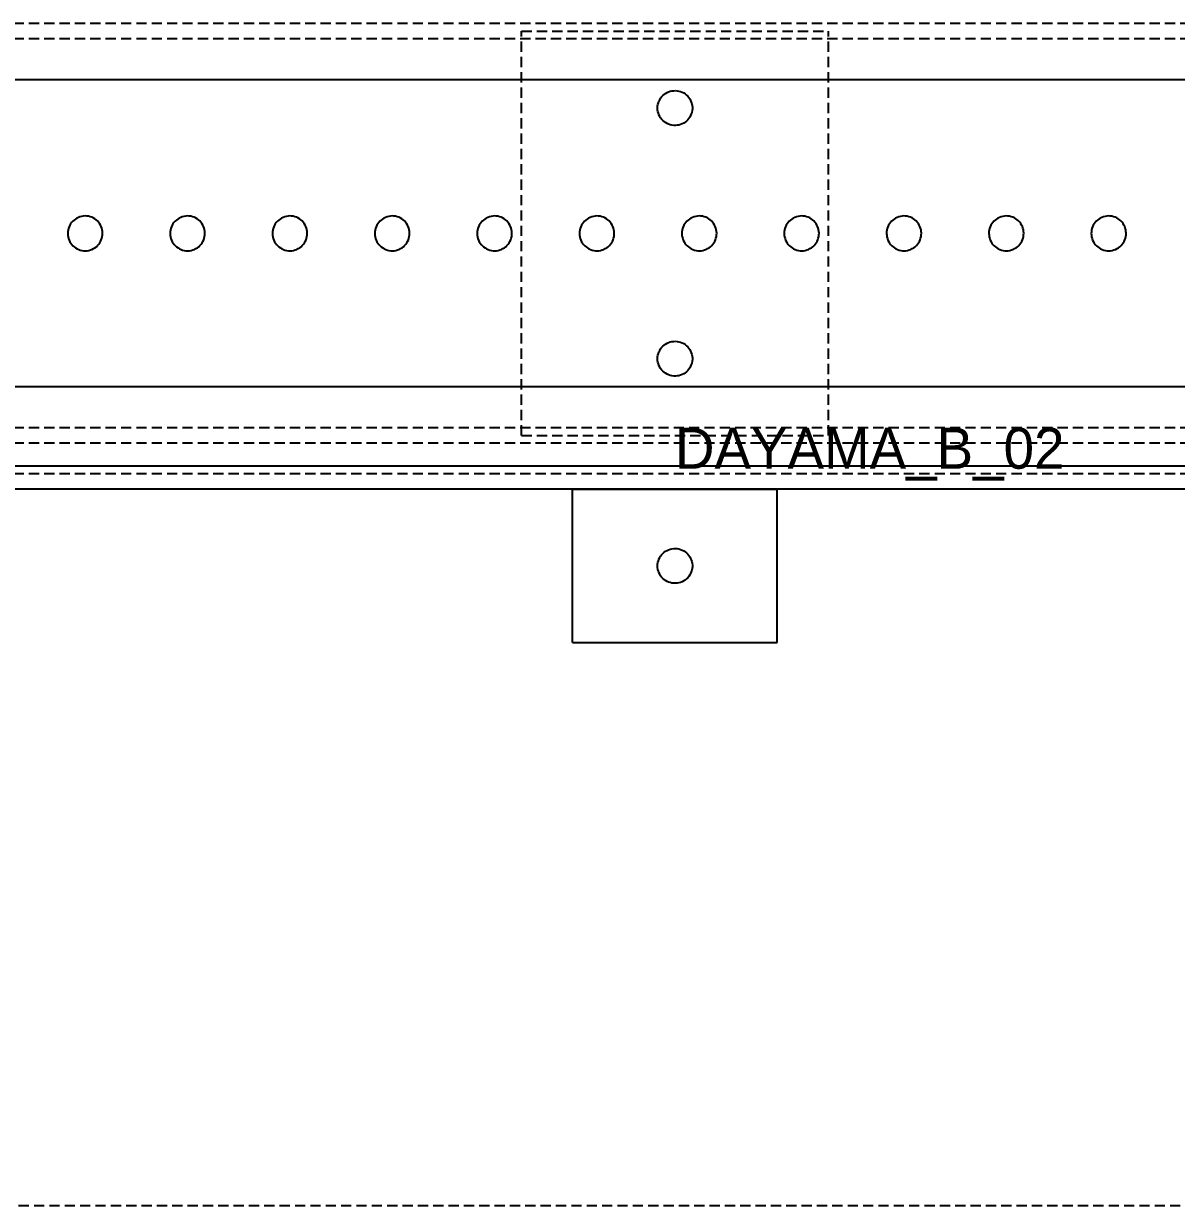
# Model space of a CAD drawing. Header units: metres. Extents: x -200 to 3000, y -1652 to 380.
# Drawn here: x 1418 to 1643.2, y -190 to 41 of the extents above; entities that cross this region are included whole.
import ezdxf

# ---------------------------------------------------------------- set-up
doc = ezdxf.new("R2010")
doc.units = ezdxf.units.M
doc.linetypes.add('DASHED2', pattern=[3, 2, -1])
for name, color, linetype in [('GIZLI', 8, 'DASHED2'), ('GORUNEN', 7, 'Continuous'), ('TEGET', 9, 'Continuous'), ('YAZI', 3, 'Continuous')]:
    doc.layers.add(name, color=color, linetype=linetype)

msp = doc.modelspace()

# ---------------------------------------------------------------- linework, layer by layer
at = {"layer": 'GIZLI'}
for points in [[(2090, 41), (150, 41)], [(1515.25, -39.5), (1515.25, 39.5)], [(1515.25, -39.5), (1515.25, 39.5)], [(1515.25, 39.5), (1575.25, 39.5)], [(1515.25, 39.5), (1575.25, 39.5)], [(1575.25, -39.5), (1575.25, 39.5)], [(1575.25, -39.5), (1575.25, 39.5)], [(2090, 38), (150, 38)], [(2090, 30), (150, 30)], [(1541.85, 24.5), (1541.867, 24.839), (1541.917, 25.174), (1542.001, 25.502), (1542.117, 25.821), (1542.264, 26.126), (1542.441, 26.415), (1542.645, 26.685), (1542.876, 26.934), (1543.13, 27.158), (1543.405, 27.356), (1543.699, 27.526), (1544.008, 27.665), (1544.329, 27.773), (1544.66, 27.848), (1544.996, 27.89), (1545.335, 27.899), (1545.673, 27.874), (1546.007, 27.815), (1546.333, 27.723), (1546.648, 27.599), (1546.95, 27.444), (1547.235, 27.261), (1547.5, 27.049), (1547.742, 26.813), (1547.96, 26.553), (1548.151, 26.273), (1548.313, 25.975), (1548.445, 25.663), (1548.545, 25.339), (1548.612, 25.007), (1548.646, 24.669), (1548.646, 24.331), (1548.612, 23.993), (1548.545, 23.661), (1548.445, 23.337), (1548.313, 23.025), (1548.151, 22.727), (1547.96, 22.447), (1547.742, 22.187), (1547.5, 21.951), (1547.235, 21.739), (1546.95, 21.556), (1546.648, 21.401), (1546.333, 21.277), (1546.007, 21.185), (1545.673, 21.126), (1545.335, 21.101), (1544.996, 21.11), (1544.66, 21.152), (1544.329, 21.227), (1544.008, 21.335), (1543.699, 21.474), (1543.405, 21.644), (1543.13, 21.842), (1542.876, 22.066), (1542.645, 22.315), (1542.441, 22.585), (1542.264, 22.874), (1542.117, 23.179), (1542.001, 23.498), (1541.917, 23.826), (1541.867, 24.161), (1541.85, 24.5)], [(1541.85, 24.5), (1541.867, 24.839), (1541.917, 25.174), (1542.001, 25.502), (1542.117, 25.821), (1542.264, 26.126), (1542.441, 26.415), (1542.645, 26.685), (1542.876, 26.934), (1543.13, 27.158), (1543.405, 27.356), (1543.699, 27.526), (1544.008, 27.665), (1544.329, 27.773), (1544.66, 27.848), (1544.996, 27.89), (1545.335, 27.899), (1545.673, 27.874), (1546.007, 27.815), (1546.333, 27.723), (1546.648, 27.599), (1546.95, 27.444), (1547.235, 27.261), (1547.5, 27.049), (1547.742, 26.813), (1547.96, 26.553), (1548.151, 26.273), (1548.313, 25.975), (1548.445, 25.663), (1548.545, 25.339), (1548.612, 25.007), (1548.646, 24.669), (1548.646, 24.331), (1548.612, 23.993), (1548.545, 23.661), (1548.445, 23.337), (1548.313, 23.025), (1548.151, 22.727), (1547.96, 22.447), (1547.742, 22.187), (1547.5, 21.951), (1547.235, 21.739), (1546.95, 21.556), (1546.648, 21.401), (1546.333, 21.277), (1546.007, 21.185), (1545.673, 21.126), (1545.335, 21.101), (1544.996, 21.11), (1544.66, 21.152), (1544.329, 21.227), (1544.008, 21.335), (1543.699, 21.474), (1543.405, 21.644), (1543.13, 21.842), (1542.876, 22.066), (1542.645, 22.315), (1542.441, 22.585), (1542.264, 22.874), (1542.117, 23.179), (1542.001, 23.498), (1541.917, 23.826), (1541.867, 24.161), (1541.85, 24.5)], [(1428.37, 2.984), (1428.085, 2.81), (1427.819, 2.608), (1427.574, 2.382), (1427.352, 2.133), (1427.156, 1.863), (1426.987, 1.575), (1426.847, 1.272), (1426.738, 0.957), (1426.659, 0.633), (1426.613, 0.302), (1426.6, -0.031), (1426.62, -0.364), (1426.672, -0.694), (1426.756, -1.017), (1426.871, -1.33), (1427.016, -1.63), (1427.19, -1.915), (1427.392, -2.181), (1427.618, -2.426), (1427.867, -2.648), (1428.137, -2.844), (1428.425, -3.013), (1428.728, -3.153), (1429.043, -3.262), (1429.367, -3.341), (1429.698, -3.387), (1430.031, -3.4), (1430.364, -3.38), (1430.694, -3.328), (1431.017, -3.244), (1431.33, -3.129), (1431.63, -2.984)], [(1431.63, -2.984), (1431.915, -2.81), (1432.181, -2.608), (1432.426, -2.382), (1432.648, -2.133), (1432.844, -1.863), (1433.013, -1.575), (1433.153, -1.272), (1433.262, -0.957), (1433.341, -0.633), (1433.387, -0.302), (1433.4, 0.031), (1433.38, 0.364), (1433.328, 0.694), (1433.244, 1.017), (1433.129, 1.33), (1432.984, 1.63), (1432.81, 1.915), (1432.608, 2.181), (1432.382, 2.426), (1432.133, 2.648), (1431.863, 2.844), (1431.575, 3.013), (1431.272, 3.153), (1430.957, 3.262), (1430.633, 3.341), (1430.302, 3.387), (1429.969, 3.4), (1429.636, 3.38), (1429.306, 3.328), (1428.983, 3.244), (1428.67, 3.129), (1428.37, 2.984)], [(1448.37, 2.984), (1448.085, 2.81), (1447.819, 2.608), (1447.574, 2.382), (1447.352, 2.133), (1447.156, 1.863), (1446.987, 1.575), (1446.847, 1.272), (1446.738, 0.957), (1446.659, 0.633), (1446.613, 0.302), (1446.6, -0.031), (1446.62, -0.364), (1446.672, -0.694), (1446.756, -1.017), (1446.871, -1.33), (1447.016, -1.63), (1447.19, -1.915), (1447.392, -2.181), (1447.618, -2.426), (1447.867, -2.648), (1448.137, -2.844), (1448.425, -3.013), (1448.728, -3.153), (1449.043, -3.262), (1449.367, -3.341), (1449.698, -3.387), (1450.031, -3.4), (1450.364, -3.38), (1450.694, -3.328), (1451.017, -3.244), (1451.33, -3.129), (1451.63, -2.984)], [(1451.63, -2.984), (1451.915, -2.81), (1452.181, -2.608), (1452.426, -2.382), (1452.648, -2.133), (1452.844, -1.863), (1453.013, -1.575), (1453.153, -1.272), (1453.262, -0.957), (1453.341, -0.633), (1453.387, -0.302), (1453.4, 0.031), (1453.38, 0.364), (1453.328, 0.694), (1453.244, 1.017), (1453.129, 1.33), (1452.984, 1.63), (1452.81, 1.915), (1452.608, 2.181), (1452.382, 2.426), (1452.133, 2.648), (1451.863, 2.844), (1451.575, 3.013), (1451.272, 3.153), (1450.957, 3.262), (1450.633, 3.341), (1450.302, 3.387), (1449.969, 3.4), (1449.636, 3.38), (1449.306, 3.328), (1448.983, 3.244), (1448.67, 3.129), (1448.37, 2.984)], [(1468.37, 2.984), (1468.085, 2.81), (1467.819, 2.608), (1467.574, 2.382), (1467.352, 2.133), (1467.156, 1.863), (1466.987, 1.575), (1466.847, 1.272), (1466.738, 0.957), (1466.659, 0.633), (1466.613, 0.302), (1466.6, -0.031), (1466.62, -0.364), (1466.672, -0.694), (1466.756, -1.017), (1466.871, -1.33), (1467.016, -1.63), (1467.19, -1.915), (1467.392, -2.181), (1467.618, -2.426), (1467.867, -2.648), (1468.137, -2.844), (1468.425, -3.013), (1468.728, -3.153), (1469.043, -3.262), (1469.367, -3.341), (1469.698, -3.387), (1470.031, -3.4), (1470.364, -3.38), (1470.694, -3.328), (1471.017, -3.244), (1471.33, -3.129), (1471.63, -2.984)], [(1471.63, -2.984), (1471.915, -2.81), (1472.181, -2.608), (1472.426, -2.382), (1472.648, -2.133), (1472.844, -1.863), (1473.013, -1.575), (1473.153, -1.272), (1473.262, -0.957), (1473.341, -0.633), (1473.387, -0.302), (1473.4, 0.031), (1473.38, 0.364), (1473.328, 0.694), (1473.244, 1.017), (1473.129, 1.33), (1472.984, 1.63), (1472.81, 1.915), (1472.608, 2.181), (1472.382, 2.426), (1472.133, 2.648), (1471.863, 2.844), (1471.575, 3.013), (1471.272, 3.153), (1470.957, 3.262), (1470.633, 3.341), (1470.302, 3.387), (1469.969, 3.4), (1469.636, 3.38), (1469.306, 3.328), (1468.983, 3.244), (1468.67, 3.129), (1468.37, 2.984)], [(1488.37, 2.984), (1488.085, 2.81), (1487.819, 2.608), (1487.574, 2.382), (1487.352, 2.133), (1487.156, 1.863), (1486.987, 1.575), (1486.847, 1.272), (1486.738, 0.957), (1486.659, 0.633), (1486.613, 0.302), (1486.6, -0.031), (1486.62, -0.364), (1486.672, -0.694), (1486.756, -1.017), (1486.871, -1.33), (1487.016, -1.63), (1487.19, -1.915), (1487.392, -2.181), (1487.618, -2.426), (1487.867, -2.648), (1488.137, -2.844), (1488.425, -3.013), (1488.728, -3.153), (1489.043, -3.262), (1489.367, -3.341), (1489.698, -3.387), (1490.031, -3.4), (1490.364, -3.38), (1490.694, -3.328), (1491.017, -3.244), (1491.33, -3.129), (1491.63, -2.984)], [(1491.63, -2.984), (1491.915, -2.81), (1492.181, -2.608), (1492.426, -2.382), (1492.648, -2.133), (1492.844, -1.863), (1493.013, -1.575), (1493.153, -1.272), (1493.262, -0.957), (1493.341, -0.633), (1493.387, -0.302), (1493.4, 0.031), (1493.38, 0.364), (1493.328, 0.694), (1493.244, 1.017), (1493.129, 1.33), (1492.984, 1.63), (1492.81, 1.915), (1492.608, 2.181), (1492.382, 2.426), (1492.133, 2.648), (1491.863, 2.844), (1491.575, 3.013), (1491.272, 3.153), (1490.957, 3.262), (1490.633, 3.341), (1490.302, 3.387), (1489.969, 3.4), (1489.636, 3.38), (1489.306, 3.328), (1488.983, 3.244), (1488.67, 3.129), (1488.37, 2.984)], [(1508.37, 2.984), (1508.085, 2.81), (1507.819, 2.608), (1507.574, 2.382), (1507.352, 2.133), (1507.156, 1.863), (1506.987, 1.575), (1506.847, 1.272), (1506.738, 0.957), (1506.659, 0.633), (1506.613, 0.302), (1506.6, -0.031), (1506.62, -0.364), (1506.672, -0.694), (1506.756, -1.017), (1506.871, -1.33), (1507.016, -1.63), (1507.19, -1.915), (1507.392, -2.181), (1507.618, -2.426), (1507.867, -2.648), (1508.137, -2.844), (1508.425, -3.013), (1508.728, -3.153), (1509.043, -3.262), (1509.367, -3.341), (1509.698, -3.387), (1510.031, -3.4), (1510.364, -3.38), (1510.694, -3.328), (1511.017, -3.244), (1511.33, -3.129), (1511.63, -2.984)], [(1511.63, -2.984), (1511.915, -2.81), (1512.181, -2.608), (1512.426, -2.382), (1512.648, -2.133), (1512.844, -1.863), (1513.013, -1.575), (1513.153, -1.272), (1513.262, -0.957), (1513.341, -0.633), (1513.387, -0.302), (1513.4, 0.031), (1513.38, 0.364), (1513.328, 0.694), (1513.244, 1.017), (1513.129, 1.33), (1512.984, 1.63), (1512.81, 1.915), (1512.608, 2.181), (1512.382, 2.426), (1512.133, 2.648), (1511.863, 2.844), (1511.575, 3.013), (1511.272, 3.153), (1510.957, 3.262), (1510.633, 3.341), (1510.302, 3.387), (1509.969, 3.4), (1509.636, 3.38), (1509.306, 3.328), (1508.983, 3.244), (1508.67, 3.129), (1508.37, 2.984)], [(1528.37, 2.984), (1528.085, 2.81), (1527.819, 2.608), (1527.574, 2.382), (1527.352, 2.133), (1527.156, 1.863), (1526.987, 1.575), (1526.847, 1.272), (1526.738, 0.957), (1526.659, 0.633), (1526.613, 0.302), (1526.6, -0.031), (1526.62, -0.364), (1526.672, -0.694), (1526.756, -1.017), (1526.871, -1.33), (1527.016, -1.63), (1527.19, -1.915), (1527.392, -2.181), (1527.618, -2.426), (1527.867, -2.648), (1528.137, -2.844), (1528.425, -3.013), (1528.728, -3.153), (1529.043, -3.262), (1529.367, -3.341), (1529.698, -3.387), (1530.031, -3.4), (1530.364, -3.38), (1530.694, -3.328), (1531.017, -3.244), (1531.33, -3.129), (1531.63, -2.984)], [(1531.63, -2.984), (1531.915, -2.81), (1532.181, -2.608), (1532.426, -2.382), (1532.648, -2.133), (1532.844, -1.863), (1533.013, -1.575), (1533.153, -1.272), (1533.262, -0.957), (1533.341, -0.633), (1533.387, -0.302), (1533.4, 0.031), (1533.38, 0.364), (1533.328, 0.694), (1533.244, 1.017), (1533.129, 1.33), (1532.984, 1.63), (1532.81, 1.915), (1532.608, 2.181), (1532.382, 2.426), (1532.133, 2.648), (1531.863, 2.844), (1531.575, 3.013), (1531.272, 3.153), (1530.957, 3.262), (1530.633, 3.341), (1530.302, 3.387), (1529.969, 3.4), (1529.636, 3.38), (1529.306, 3.328), (1528.983, 3.244), (1528.67, 3.129), (1528.37, 2.984)], [(1548.37, 2.984), (1548.085, 2.81), (1547.819, 2.608), (1547.574, 2.382), (1547.352, 2.133), (1547.156, 1.863), (1546.987, 1.575), (1546.847, 1.272), (1546.738, 0.957), (1546.659, 0.633), (1546.613, 0.302), (1546.6, -0.031), (1546.62, -0.364), (1546.672, -0.694), (1546.756, -1.017), (1546.871, -1.33), (1547.016, -1.63), (1547.19, -1.915), (1547.392, -2.181), (1547.618, -2.426), (1547.867, -2.648), (1548.137, -2.844), (1548.425, -3.013), (1548.728, -3.153), (1549.043, -3.262), (1549.367, -3.341), (1549.698, -3.387), (1550.031, -3.4), (1550.364, -3.38), (1550.694, -3.328), (1551.017, -3.244), (1551.33, -3.129), (1551.63, -2.984)], [(1551.63, -2.984), (1551.915, -2.81), (1552.181, -2.608), (1552.426, -2.382), (1552.648, -2.133), (1552.844, -1.863), (1553.013, -1.575), (1553.153, -1.272), (1553.262, -0.957), (1553.341, -0.633), (1553.387, -0.302), (1553.4, 0.031), (1553.38, 0.364), (1553.328, 0.694), (1553.244, 1.017), (1553.129, 1.33), (1552.984, 1.63), (1552.81, 1.915), (1552.608, 2.181), (1552.382, 2.426), (1552.133, 2.648), (1551.863, 2.844), (1551.575, 3.013), (1551.272, 3.153), (1550.957, 3.262), (1550.633, 3.341), (1550.302, 3.387), (1549.969, 3.4), (1549.636, 3.38), (1549.306, 3.328), (1548.983, 3.244), (1548.67, 3.129), (1548.37, 2.984)], [(1568.37, 2.984), (1568.085, 2.81), (1567.819, 2.608), (1567.574, 2.382), (1567.352, 2.133), (1567.156, 1.863), (1566.987, 1.575), (1566.847, 1.272), (1566.738, 0.957), (1566.659, 0.633), (1566.613, 0.302), (1566.6, -0.031), (1566.62, -0.364), (1566.672, -0.694), (1566.756, -1.017), (1566.871, -1.33), (1567.016, -1.63), (1567.19, -1.915), (1567.392, -2.181), (1567.618, -2.426), (1567.867, -2.648), (1568.137, -2.844), (1568.425, -3.013), (1568.728, -3.153), (1569.043, -3.262), (1569.367, -3.341), (1569.698, -3.387), (1570.031, -3.4), (1570.364, -3.38), (1570.694, -3.328), (1571.017, -3.244), (1571.33, -3.129), (1571.63, -2.984)], [(1571.63, -2.984), (1571.915, -2.81), (1572.181, -2.608), (1572.426, -2.382), (1572.648, -2.133), (1572.844, -1.863), (1573.013, -1.575), (1573.153, -1.272), (1573.262, -0.957), (1573.341, -0.633), (1573.387, -0.302), (1573.4, 0.031), (1573.38, 0.364), (1573.328, 0.694), (1573.244, 1.017), (1573.129, 1.33), (1572.984, 1.63), (1572.81, 1.915), (1572.608, 2.181), (1572.382, 2.426), (1572.133, 2.648), (1571.863, 2.844), (1571.575, 3.013), (1571.272, 3.153), (1570.957, 3.262), (1570.633, 3.341), (1570.302, 3.387), (1569.969, 3.4), (1569.636, 3.38), (1569.306, 3.328), (1568.983, 3.244), (1568.67, 3.129), (1568.37, 2.984)], [(1588.37, 2.984), (1588.085, 2.81), (1587.819, 2.608), (1587.574, 2.382), (1587.352, 2.133), (1587.156, 1.863), (1586.987, 1.575), (1586.847, 1.272), (1586.738, 0.957), (1586.659, 0.633), (1586.613, 0.302), (1586.6, -0.031), (1586.62, -0.364), (1586.672, -0.694), (1586.756, -1.017), (1586.871, -1.33), (1587.016, -1.63), (1587.19, -1.915), (1587.392, -2.181), (1587.618, -2.426), (1587.867, -2.648), (1588.137, -2.844), (1588.425, -3.013), (1588.728, -3.153), (1589.043, -3.262), (1589.367, -3.341), (1589.698, -3.387), (1590.031, -3.4), (1590.364, -3.38), (1590.694, -3.328), (1591.017, -3.244), (1591.33, -3.129), (1591.63, -2.984)], [(1591.63, -2.984), (1591.915, -2.81), (1592.181, -2.608), (1592.426, -2.382), (1592.648, -2.133), (1592.844, -1.863), (1593.013, -1.575), (1593.153, -1.272), (1593.262, -0.957), (1593.341, -0.633), (1593.387, -0.302), (1593.4, 0.031), (1593.38, 0.364), (1593.328, 0.694), (1593.244, 1.017), (1593.129, 1.33), (1592.984, 1.63), (1592.81, 1.915), (1592.608, 2.181), (1592.382, 2.426), (1592.133, 2.648), (1591.863, 2.844), (1591.575, 3.013), (1591.272, 3.153), (1590.957, 3.262), (1590.633, 3.341), (1590.302, 3.387), (1589.969, 3.4), (1589.636, 3.38), (1589.306, 3.328), (1588.983, 3.244), (1588.67, 3.129), (1588.37, 2.984)], [(1608.37, 2.984), (1608.085, 2.81), (1607.819, 2.608), (1607.574, 2.382), (1607.352, 2.133), (1607.156, 1.863), (1606.987, 1.575), (1606.847, 1.272), (1606.738, 0.957), (1606.659, 0.633), (1606.613, 0.302), (1606.6, -0.031), (1606.62, -0.364), (1606.672, -0.694), (1606.756, -1.017), (1606.871, -1.33), (1607.016, -1.63), (1607.19, -1.915), (1607.392, -2.181), (1607.618, -2.426), (1607.867, -2.648), (1608.137, -2.844), (1608.425, -3.013), (1608.728, -3.153), (1609.043, -3.262), (1609.367, -3.341), (1609.698, -3.387), (1610.031, -3.4), (1610.364, -3.38), (1610.694, -3.328), (1611.017, -3.244), (1611.33, -3.129), (1611.63, -2.984)], [(1611.63, -2.984), (1611.915, -2.81), (1612.181, -2.608), (1612.426, -2.382), (1612.648, -2.133), (1612.844, -1.863), (1613.013, -1.575), (1613.153, -1.272), (1613.262, -0.957), (1613.341, -0.633), (1613.387, -0.302), (1613.4, 0.031), (1613.38, 0.364), (1613.328, 0.694), (1613.244, 1.017), (1613.129, 1.33), (1612.984, 1.63), (1612.81, 1.915), (1612.608, 2.181), (1612.382, 2.426), (1612.133, 2.648), (1611.863, 2.844), (1611.575, 3.013), (1611.272, 3.153), (1610.957, 3.262), (1610.633, 3.341), (1610.302, 3.387), (1609.969, 3.4), (1609.636, 3.38), (1609.306, 3.328), (1608.983, 3.244), (1608.67, 3.129), (1608.37, 2.984)], [(1628.37, 2.984), (1628.085, 2.81), (1627.819, 2.608), (1627.574, 2.382), (1627.352, 2.133), (1627.156, 1.863), (1626.987, 1.575), (1626.847, 1.272), (1626.738, 0.957), (1626.659, 0.633), (1626.613, 0.302), (1626.6, -0.031), (1626.62, -0.364), (1626.672, -0.694), (1626.756, -1.017), (1626.871, -1.33), (1627.016, -1.63), (1627.19, -1.915), (1627.392, -2.181), (1627.618, -2.426), (1627.867, -2.648), (1628.137, -2.844), (1628.425, -3.013), (1628.728, -3.153), (1629.043, -3.262), (1629.367, -3.341), (1629.698, -3.387), (1630.031, -3.4), (1630.364, -3.38), (1630.694, -3.328), (1631.017, -3.244), (1631.33, -3.129), (1631.63, -2.984)], [(1631.63, -2.984), (1631.915, -2.81), (1632.181, -2.608), (1632.426, -2.382), (1632.648, -2.133), (1632.844, -1.863), (1633.013, -1.575), (1633.153, -1.272), (1633.262, -0.957), (1633.341, -0.633), (1633.387, -0.302), (1633.4, 0.031), (1633.38, 0.364), (1633.328, 0.694), (1633.244, 1.017), (1633.129, 1.33), (1632.984, 1.63), (1632.81, 1.915), (1632.608, 2.181), (1632.382, 2.426), (1632.133, 2.648), (1631.863, 2.844), (1631.575, 3.013), (1631.272, 3.153), (1630.957, 3.262), (1630.633, 3.341), (1630.302, 3.387), (1629.969, 3.4), (1629.636, 3.38), (1629.306, 3.328), (1628.983, 3.244), (1628.67, 3.129), (1628.37, 2.984)], [(1541.85, -24.5), (1541.867, -24.161), (1541.917, -23.826), (1542.001, -23.498), (1542.117, -23.179), (1542.264, -22.874), (1542.441, -22.585), (1542.645, -22.315), (1542.876, -22.066), (1543.13, -21.842), (1543.405, -21.644), (1543.699, -21.474), (1544.008, -21.335), (1544.329, -21.227), (1544.66, -21.152), (1544.996, -21.11), (1545.335, -21.101), (1545.673, -21.126), (1546.007, -21.185), (1546.333, -21.277), (1546.648, -21.401), (1546.95, -21.556), (1547.235, -21.739), (1547.5, -21.951), (1547.742, -22.187), (1547.96, -22.447), (1548.151, -22.727), (1548.313, -23.025), (1548.445, -23.337), (1548.545, -23.661), (1548.612, -23.993), (1548.646, -24.331), (1548.646, -24.669), (1548.612, -25.007), (1548.545, -25.339), (1548.445, -25.663), (1548.313, -25.975), (1548.151, -26.273), (1547.96, -26.553), (1547.742, -26.813), (1547.5, -27.049), (1547.235, -27.261), (1546.95, -27.444), (1546.648, -27.599), (1546.333, -27.723), (1546.007, -27.815), (1545.673, -27.874), (1545.335, -27.899), (1544.996, -27.89), (1544.66, -27.848), (1544.329, -27.773), (1544.008, -27.665), (1543.699, -27.526), (1543.405, -27.356), (1543.13, -27.158), (1542.876, -26.934), (1542.645, -26.685), (1542.441, -26.415), (1542.264, -26.126), (1542.117, -25.821), (1542.001, -25.502), (1541.917, -25.174), (1541.867, -24.839), (1541.85, -24.5)], [(1541.85, -24.5), (1541.867, -24.161), (1541.917, -23.826), (1542.001, -23.498), (1542.117, -23.179), (1542.264, -22.874), (1542.441, -22.585), (1542.645, -22.315), (1542.876, -22.066), (1543.13, -21.842), (1543.405, -21.644), (1543.699, -21.474), (1544.008, -21.335), (1544.329, -21.227), (1544.66, -21.152), (1544.996, -21.11), (1545.335, -21.101), (1545.673, -21.126), (1546.007, -21.185), (1546.333, -21.277), (1546.648, -21.401), (1546.95, -21.556), (1547.235, -21.739), (1547.5, -21.951), (1547.742, -22.187), (1547.96, -22.447), (1548.151, -22.727), (1548.313, -23.025), (1548.445, -23.337), (1548.545, -23.661), (1548.612, -23.993), (1548.646, -24.331), (1548.646, -24.669), (1548.612, -25.007), (1548.545, -25.339), (1548.445, -25.663), (1548.313, -25.975), (1548.151, -26.273), (1547.96, -26.553), (1547.742, -26.813), (1547.5, -27.049), (1547.235, -27.261), (1546.95, -27.444), (1546.648, -27.599), (1546.333, -27.723), (1546.007, -27.815), (1545.673, -27.874), (1545.335, -27.899), (1544.996, -27.89), (1544.66, -27.848), (1544.329, -27.773), (1544.008, -27.665), (1543.699, -27.526), (1543.405, -27.356), (1543.13, -27.158), (1542.876, -26.934), (1542.645, -26.685), (1542.441, -26.415), (1542.264, -26.126), (1542.117, -25.821), (1542.001, -25.502), (1541.917, -25.174), (1541.867, -24.839), (1541.85, -24.5)], [(2090, -30), (150, -30)], [(2090, -38), (150, -38)], [(2090, -41), (150, -41)], [(1515.25, -39.5), (1575.25, -39.5)], [(1515.25, -39.5), (1575.25, -39.5)], [(2090, -47), (150, -47)], [(2090, -47), (150, -47)], [(2090, -47), (150, -47)], [(2090, -47), (150, -47)], [(2090, -50), (150, -50)], [(2090, -50), (150, -50)], [(1525.25, -80), (1525.25, -50)], [(1525.25, -50), (1565.25, -50)], [(1565.25, -80), (1565.25, -50)], [(1541.85, -65), (1541.867, -64.661), (1541.917, -64.326), (1542.001, -63.998), (1542.117, -63.679), (1542.264, -63.374), (1542.441, -63.085), (1542.645, -62.815), (1542.876, -62.566), (1543.13, -62.342), (1543.405, -62.144), (1543.699, -61.974), (1544.008, -61.835), (1544.329, -61.727), (1544.66, -61.652), (1544.996, -61.61), (1545.335, -61.601), (1545.673, -61.626), (1546.007, -61.685), (1546.333, -61.777), (1546.648, -61.901), (1546.95, -62.056), (1547.235, -62.239), (1547.5, -62.451), (1547.742, -62.687), (1547.96, -62.947), (1548.151, -63.227), (1548.313, -63.525), (1548.445, -63.837), (1548.545, -64.161), (1548.612, -64.493), (1548.646, -64.831), (1548.646, -65.169), (1548.612, -65.507), (1548.545, -65.839), (1548.445, -66.163), (1548.313, -66.475), (1548.151, -66.773), (1547.96, -67.053), (1547.742, -67.313), (1547.5, -67.549), (1547.235, -67.761), (1546.95, -67.944), (1546.648, -68.099), (1546.333, -68.223), (1546.007, -68.315), (1545.673, -68.374), (1545.335, -68.399), (1544.996, -68.39), (1544.66, -68.348), (1544.329, -68.273), (1544.008, -68.165), (1543.699, -68.026), (1543.405, -67.856), (1543.13, -67.658), (1542.876, -67.434), (1542.645, -67.185), (1542.441, -66.915), (1542.264, -66.626), (1542.117, -66.321), (1542.001, -66.002), (1541.917, -65.674), (1541.867, -65.339), (1541.85, -65)], [(1525.25, -80), (1565.25, -80)], [(-80, -190), (2280, -190)], [(-80, -190), (2280, -190)]]:
    msp.add_lwpolyline(points, dxfattribs=at)
at = {"layer": 'GORUNEN'}
for points in [[(1985, 30), (1105.5, 30)], [(1428.37, 2.984), (1428.085, 2.81), (1427.819, 2.608), (1427.574, 2.382), (1427.352, 2.133), (1427.156, 1.863), (1426.987, 1.575), (1426.847, 1.272), (1426.738, 0.957), (1426.659, 0.633), (1426.613, 0.302), (1426.6, -0.031), (1426.62, -0.364), (1426.672, -0.694), (1426.756, -1.017), (1426.871, -1.33), (1427.016, -1.63), (1427.19, -1.915), (1427.392, -2.181), (1427.618, -2.426), (1427.867, -2.648), (1428.137, -2.844), (1428.425, -3.013), (1428.728, -3.153), (1429.043, -3.262), (1429.367, -3.341), (1429.698, -3.387), (1430.031, -3.4), (1430.364, -3.38), (1430.694, -3.328), (1431.017, -3.244), (1431.33, -3.129), (1431.63, -2.984)], [(1431.63, -2.984), (1431.915, -2.81), (1432.181, -2.608), (1432.426, -2.382), (1432.648, -2.133), (1432.844, -1.863), (1433.013, -1.575), (1433.153, -1.272), (1433.262, -0.957), (1433.341, -0.633), (1433.387, -0.302), (1433.4, 0.031), (1433.38, 0.364), (1433.328, 0.694), (1433.244, 1.017), (1433.129, 1.33), (1432.984, 1.63), (1432.81, 1.915), (1432.608, 2.181), (1432.382, 2.426), (1432.133, 2.648), (1431.863, 2.844), (1431.575, 3.013), (1431.272, 3.153), (1430.957, 3.262), (1430.633, 3.341), (1430.302, 3.387), (1429.969, 3.4), (1429.636, 3.38), (1429.306, 3.328), (1428.983, 3.244), (1428.67, 3.129), (1428.37, 2.984)], [(1448.37, 2.984), (1448.085, 2.81), (1447.819, 2.608), (1447.574, 2.382), (1447.352, 2.133), (1447.156, 1.863), (1446.987, 1.575), (1446.847, 1.272), (1446.738, 0.957), (1446.659, 0.633), (1446.613, 0.302), (1446.6, -0.031), (1446.62, -0.364), (1446.672, -0.694), (1446.756, -1.017), (1446.871, -1.33), (1447.016, -1.63), (1447.19, -1.915), (1447.392, -2.181), (1447.618, -2.426), (1447.867, -2.648), (1448.137, -2.844), (1448.425, -3.013), (1448.728, -3.153), (1449.043, -3.262), (1449.367, -3.341), (1449.698, -3.387), (1450.031, -3.4), (1450.364, -3.38), (1450.694, -3.328), (1451.017, -3.244), (1451.33, -3.129), (1451.63, -2.984)], [(1451.63, -2.984), (1451.915, -2.81), (1452.181, -2.608), (1452.426, -2.382), (1452.648, -2.133), (1452.844, -1.863), (1453.013, -1.575), (1453.153, -1.272), (1453.262, -0.957), (1453.341, -0.633), (1453.387, -0.302), (1453.4, 0.031), (1453.38, 0.364), (1453.328, 0.694), (1453.244, 1.017), (1453.129, 1.33), (1452.984, 1.63), (1452.81, 1.915), (1452.608, 2.181), (1452.382, 2.426), (1452.133, 2.648), (1451.863, 2.844), (1451.575, 3.013), (1451.272, 3.153), (1450.957, 3.262), (1450.633, 3.341), (1450.302, 3.387), (1449.969, 3.4), (1449.636, 3.38), (1449.306, 3.328), (1448.983, 3.244), (1448.67, 3.129), (1448.37, 2.984)], [(1468.37, 2.984), (1468.085, 2.81), (1467.819, 2.608), (1467.574, 2.382), (1467.352, 2.133), (1467.156, 1.863), (1466.987, 1.575), (1466.847, 1.272), (1466.738, 0.957), (1466.659, 0.633), (1466.613, 0.302), (1466.6, -0.031), (1466.62, -0.364), (1466.672, -0.694), (1466.756, -1.017), (1466.871, -1.33), (1467.016, -1.63), (1467.19, -1.915), (1467.392, -2.181), (1467.618, -2.426), (1467.867, -2.648), (1468.137, -2.844), (1468.425, -3.013), (1468.728, -3.153), (1469.043, -3.262), (1469.367, -3.341), (1469.698, -3.387), (1470.031, -3.4), (1470.364, -3.38), (1470.694, -3.328), (1471.017, -3.244), (1471.33, -3.129), (1471.63, -2.984)], [(1471.63, -2.984), (1471.915, -2.81), (1472.181, -2.608), (1472.426, -2.382), (1472.648, -2.133), (1472.844, -1.863), (1473.013, -1.575), (1473.153, -1.272), (1473.262, -0.957), (1473.341, -0.633), (1473.387, -0.302), (1473.4, 0.031), (1473.38, 0.364), (1473.328, 0.694), (1473.244, 1.017), (1473.129, 1.33), (1472.984, 1.63), (1472.81, 1.915), (1472.608, 2.181), (1472.382, 2.426), (1472.133, 2.648), (1471.863, 2.844), (1471.575, 3.013), (1471.272, 3.153), (1470.957, 3.262), (1470.633, 3.341), (1470.302, 3.387), (1469.969, 3.4), (1469.636, 3.38), (1469.306, 3.328), (1468.983, 3.244), (1468.67, 3.129), (1468.37, 2.984)], [(1488.37, 2.984), (1488.085, 2.81), (1487.819, 2.608), (1487.574, 2.382), (1487.352, 2.133), (1487.156, 1.863), (1486.987, 1.575), (1486.847, 1.272), (1486.738, 0.957), (1486.659, 0.633), (1486.613, 0.302), (1486.6, -0.031), (1486.62, -0.364), (1486.672, -0.694), (1486.756, -1.017), (1486.871, -1.33), (1487.016, -1.63), (1487.19, -1.915), (1487.392, -2.181), (1487.618, -2.426), (1487.867, -2.648), (1488.137, -2.844), (1488.425, -3.013), (1488.728, -3.153), (1489.043, -3.262), (1489.367, -3.341), (1489.698, -3.387), (1490.031, -3.4), (1490.364, -3.38), (1490.694, -3.328), (1491.017, -3.244), (1491.33, -3.129), (1491.63, -2.984)], [(1491.63, -2.984), (1491.915, -2.81), (1492.181, -2.608), (1492.426, -2.382), (1492.648, -2.133), (1492.844, -1.863), (1493.013, -1.575), (1493.153, -1.272), (1493.262, -0.957), (1493.341, -0.633), (1493.387, -0.302), (1493.4, 0.031), (1493.38, 0.364), (1493.328, 0.694), (1493.244, 1.017), (1493.129, 1.33), (1492.984, 1.63), (1492.81, 1.915), (1492.608, 2.181), (1492.382, 2.426), (1492.133, 2.648), (1491.863, 2.844), (1491.575, 3.013), (1491.272, 3.153), (1490.957, 3.262), (1490.633, 3.341), (1490.302, 3.387), (1489.969, 3.4), (1489.636, 3.38), (1489.306, 3.328), (1488.983, 3.244), (1488.67, 3.129), (1488.37, 2.984)], [(1508.37, 2.984), (1508.085, 2.81), (1507.819, 2.608), (1507.574, 2.382), (1507.352, 2.133), (1507.156, 1.863), (1506.987, 1.575), (1506.847, 1.272), (1506.738, 0.957), (1506.659, 0.633), (1506.613, 0.302), (1506.6, -0.031), (1506.62, -0.364), (1506.672, -0.694), (1506.756, -1.017), (1506.871, -1.33), (1507.016, -1.63), (1507.19, -1.915), (1507.392, -2.181), (1507.618, -2.426), (1507.867, -2.648), (1508.137, -2.844), (1508.425, -3.013), (1508.728, -3.153), (1509.043, -3.262), (1509.367, -3.341), (1509.698, -3.387), (1510.031, -3.4), (1510.364, -3.38), (1510.694, -3.328), (1511.017, -3.244), (1511.33, -3.129), (1511.63, -2.984)], [(1511.63, -2.984), (1511.915, -2.81), (1512.181, -2.608), (1512.426, -2.382), (1512.648, -2.133), (1512.844, -1.863), (1513.013, -1.575), (1513.153, -1.272), (1513.262, -0.957), (1513.341, -0.633), (1513.387, -0.302), (1513.4, 0.031), (1513.38, 0.364), (1513.328, 0.694), (1513.244, 1.017), (1513.129, 1.33), (1512.984, 1.63), (1512.81, 1.915), (1512.608, 2.181), (1512.382, 2.426), (1512.133, 2.648), (1511.863, 2.844), (1511.575, 3.013), (1511.272, 3.153), (1510.957, 3.262), (1510.633, 3.341), (1510.302, 3.387), (1509.969, 3.4), (1509.636, 3.38), (1509.306, 3.328), (1508.983, 3.244), (1508.67, 3.129), (1508.37, 2.984)], [(1528.37, 2.984), (1528.085, 2.81), (1527.819, 2.608), (1527.574, 2.382), (1527.352, 2.133), (1527.156, 1.863), (1526.987, 1.575), (1526.847, 1.272), (1526.738, 0.957), (1526.659, 0.633), (1526.613, 0.302), (1526.6, -0.031), (1526.62, -0.364), (1526.672, -0.694), (1526.756, -1.017), (1526.871, -1.33), (1527.016, -1.63), (1527.19, -1.915), (1527.392, -2.181), (1527.618, -2.426), (1527.867, -2.648), (1528.137, -2.844), (1528.425, -3.013), (1528.728, -3.153), (1529.043, -3.262), (1529.367, -3.341), (1529.698, -3.387), (1530.031, -3.4), (1530.364, -3.38), (1530.694, -3.328), (1531.017, -3.244), (1531.33, -3.129), (1531.63, -2.984)], [(1531.63, -2.984), (1531.915, -2.81), (1532.181, -2.608), (1532.426, -2.382), (1532.648, -2.133), (1532.844, -1.863), (1533.013, -1.575), (1533.153, -1.272), (1533.262, -0.957), (1533.341, -0.633), (1533.387, -0.302), (1533.4, 0.031), (1533.38, 0.364), (1533.328, 0.694), (1533.244, 1.017), (1533.129, 1.33), (1532.984, 1.63), (1532.81, 1.915), (1532.608, 2.181), (1532.382, 2.426), (1532.133, 2.648), (1531.863, 2.844), (1531.575, 3.013), (1531.272, 3.153), (1530.957, 3.262), (1530.633, 3.341), (1530.302, 3.387), (1529.969, 3.4), (1529.636, 3.38), (1529.306, 3.328), (1528.983, 3.244), (1528.67, 3.129), (1528.37, 2.984)], [(1548.37, 2.984), (1548.085, 2.81), (1547.819, 2.608), (1547.574, 2.382), (1547.352, 2.133), (1547.156, 1.863), (1546.987, 1.575), (1546.847, 1.272), (1546.738, 0.957), (1546.659, 0.633), (1546.613, 0.302), (1546.6, -0.031), (1546.62, -0.364), (1546.672, -0.694), (1546.756, -1.017), (1546.871, -1.33), (1547.016, -1.63), (1547.19, -1.915), (1547.392, -2.181), (1547.618, -2.426), (1547.867, -2.648), (1548.137, -2.844), (1548.425, -3.013), (1548.728, -3.153), (1549.043, -3.262), (1549.367, -3.341), (1549.698, -3.387), (1550.031, -3.4), (1550.364, -3.38), (1550.694, -3.328), (1551.017, -3.244), (1551.33, -3.129), (1551.63, -2.984)], [(1551.63, -2.984), (1551.915, -2.81), (1552.181, -2.608), (1552.426, -2.382), (1552.648, -2.133), (1552.844, -1.863), (1553.013, -1.575), (1553.153, -1.272), (1553.262, -0.957), (1553.341, -0.633), (1553.387, -0.302), (1553.4, 0.031), (1553.38, 0.364), (1553.328, 0.694), (1553.244, 1.017), (1553.129, 1.33), (1552.984, 1.63), (1552.81, 1.915), (1552.608, 2.181), (1552.382, 2.426), (1552.133, 2.648), (1551.863, 2.844), (1551.575, 3.013), (1551.272, 3.153), (1550.957, 3.262), (1550.633, 3.341), (1550.302, 3.387), (1549.969, 3.4), (1549.636, 3.38), (1549.306, 3.328), (1548.983, 3.244), (1548.67, 3.129), (1548.37, 2.984)], [(1568.37, 2.984), (1568.085, 2.81), (1567.819, 2.608), (1567.574, 2.382), (1567.352, 2.133), (1567.156, 1.863), (1566.987, 1.575), (1566.847, 1.272), (1566.738, 0.957), (1566.659, 0.633), (1566.613, 0.302), (1566.6, -0.031), (1566.62, -0.364), (1566.672, -0.694), (1566.756, -1.017), (1566.871, -1.33), (1567.016, -1.63), (1567.19, -1.915), (1567.392, -2.181), (1567.618, -2.426), (1567.867, -2.648), (1568.137, -2.844), (1568.425, -3.013), (1568.728, -3.153), (1569.043, -3.262), (1569.367, -3.341), (1569.698, -3.387), (1570.031, -3.4), (1570.364, -3.38), (1570.694, -3.328), (1571.017, -3.244), (1571.33, -3.129), (1571.63, -2.984)], [(1571.63, -2.984), (1571.915, -2.81), (1572.181, -2.608), (1572.426, -2.382), (1572.648, -2.133), (1572.844, -1.863), (1573.013, -1.575), (1573.153, -1.272), (1573.262, -0.957), (1573.341, -0.633), (1573.387, -0.302), (1573.4, 0.031), (1573.38, 0.364), (1573.328, 0.694), (1573.244, 1.017), (1573.129, 1.33), (1572.984, 1.63), (1572.81, 1.915), (1572.608, 2.181), (1572.382, 2.426), (1572.133, 2.648), (1571.863, 2.844), (1571.575, 3.013), (1571.272, 3.153), (1570.957, 3.262), (1570.633, 3.341), (1570.302, 3.387), (1569.969, 3.4), (1569.636, 3.38), (1569.306, 3.328), (1568.983, 3.244), (1568.67, 3.129), (1568.37, 2.984)], [(1588.37, 2.984), (1588.085, 2.81), (1587.819, 2.608), (1587.574, 2.382), (1587.352, 2.133), (1587.156, 1.863), (1586.987, 1.575), (1586.847, 1.272), (1586.738, 0.957), (1586.659, 0.633), (1586.613, 0.302), (1586.6, -0.031), (1586.62, -0.364), (1586.672, -0.694), (1586.756, -1.017), (1586.871, -1.33), (1587.016, -1.63), (1587.19, -1.915), (1587.392, -2.181), (1587.618, -2.426), (1587.867, -2.648), (1588.137, -2.844), (1588.425, -3.013), (1588.728, -3.153), (1589.043, -3.262), (1589.367, -3.341), (1589.698, -3.387), (1590.031, -3.4), (1590.364, -3.38), (1590.694, -3.328), (1591.017, -3.244), (1591.33, -3.129), (1591.63, -2.984)], [(1591.63, -2.984), (1591.915, -2.81), (1592.181, -2.608), (1592.426, -2.382), (1592.648, -2.133), (1592.844, -1.863), (1593.013, -1.575), (1593.153, -1.272), (1593.262, -0.957), (1593.341, -0.633), (1593.387, -0.302), (1593.4, 0.031), (1593.38, 0.364), (1593.328, 0.694), (1593.244, 1.017), (1593.129, 1.33), (1592.984, 1.63), (1592.81, 1.915), (1592.608, 2.181), (1592.382, 2.426), (1592.133, 2.648), (1591.863, 2.844), (1591.575, 3.013), (1591.272, 3.153), (1590.957, 3.262), (1590.633, 3.341), (1590.302, 3.387), (1589.969, 3.4), (1589.636, 3.38), (1589.306, 3.328), (1588.983, 3.244), (1588.67, 3.129), (1588.37, 2.984)], [(1608.37, 2.984), (1608.085, 2.81), (1607.819, 2.608), (1607.574, 2.382), (1607.352, 2.133), (1607.156, 1.863), (1606.987, 1.575), (1606.847, 1.272), (1606.738, 0.957), (1606.659, 0.633), (1606.613, 0.302), (1606.6, -0.031), (1606.62, -0.364), (1606.672, -0.694), (1606.756, -1.017), (1606.871, -1.33), (1607.016, -1.63), (1607.19, -1.915), (1607.392, -2.181), (1607.618, -2.426), (1607.867, -2.648), (1608.137, -2.844), (1608.425, -3.013), (1608.728, -3.153), (1609.043, -3.262), (1609.367, -3.341), (1609.698, -3.387), (1610.031, -3.4), (1610.364, -3.38), (1610.694, -3.328), (1611.017, -3.244), (1611.33, -3.129), (1611.63, -2.984)], [(1611.63, -2.984), (1611.915, -2.81), (1612.181, -2.608), (1612.426, -2.382), (1612.648, -2.133), (1612.844, -1.863), (1613.013, -1.575), (1613.153, -1.272), (1613.262, -0.957), (1613.341, -0.633), (1613.387, -0.302), (1613.4, 0.031), (1613.38, 0.364), (1613.328, 0.694), (1613.244, 1.017), (1613.129, 1.33), (1612.984, 1.63), (1612.81, 1.915), (1612.608, 2.181), (1612.382, 2.426), (1612.133, 2.648), (1611.863, 2.844), (1611.575, 3.013), (1611.272, 3.153), (1610.957, 3.262), (1610.633, 3.341), (1610.302, 3.387), (1609.969, 3.4), (1609.636, 3.38), (1609.306, 3.328), (1608.983, 3.244), (1608.67, 3.129), (1608.37, 2.984)], [(1628.37, 2.984), (1628.085, 2.81), (1627.819, 2.608), (1627.574, 2.382), (1627.352, 2.133), (1627.156, 1.863), (1626.987, 1.575), (1626.847, 1.272), (1626.738, 0.957), (1626.659, 0.633), (1626.613, 0.302), (1626.6, -0.031), (1626.62, -0.364), (1626.672, -0.694), (1626.756, -1.017), (1626.871, -1.33), (1627.016, -1.63), (1627.19, -1.915), (1627.392, -2.181), (1627.618, -2.426), (1627.867, -2.648), (1628.137, -2.844), (1628.425, -3.013), (1628.728, -3.153), (1629.043, -3.262), (1629.367, -3.341), (1629.698, -3.387), (1630.031, -3.4), (1630.364, -3.38), (1630.694, -3.328), (1631.017, -3.244), (1631.33, -3.129), (1631.63, -2.984)], [(1631.63, -2.984), (1631.915, -2.81), (1632.181, -2.608), (1632.426, -2.382), (1632.648, -2.133), (1632.844, -1.863), (1633.013, -1.575), (1633.153, -1.272), (1633.262, -0.957), (1633.341, -0.633), (1633.387, -0.302), (1633.4, 0.031), (1633.38, 0.364), (1633.328, 0.694), (1633.244, 1.017), (1633.129, 1.33), (1632.984, 1.63), (1632.81, 1.915), (1632.608, 2.181), (1632.382, 2.426), (1632.133, 2.648), (1631.863, 2.844), (1631.575, 3.013), (1631.272, 3.153), (1630.957, 3.262), (1630.633, 3.341), (1630.302, 3.387), (1629.969, 3.4), (1629.636, 3.38), (1629.306, 3.328), (1628.983, 3.244), (1628.67, 3.129), (1628.37, 2.984)], [(1985, -30), (1105.5, -30)], [(1987, -50), (1103.5, -50)], [(1987, -50), (1103.5, -50)], [(1525.25, -80), (1525.25, -50)], [(1525.25, -50), (1565.25, -50)], [(1565.25, -80), (1565.25, -50)], [(1541.85, -65), (1541.867, -64.661), (1541.917, -64.326), (1542.001, -63.998), (1542.117, -63.679), (1542.264, -63.374), (1542.441, -63.085), (1542.645, -62.815), (1542.876, -62.566), (1543.13, -62.342), (1543.405, -62.144), (1543.699, -61.974), (1544.008, -61.835), (1544.329, -61.727), (1544.66, -61.652), (1544.996, -61.61), (1545.335, -61.601), (1545.673, -61.626), (1546.007, -61.685), (1546.333, -61.777), (1546.648, -61.901), (1546.95, -62.056), (1547.235, -62.239), (1547.5, -62.451), (1547.742, -62.687), (1547.96, -62.947), (1548.151, -63.227), (1548.313, -63.525), (1548.445, -63.837), (1548.545, -64.161), (1548.612, -64.493), (1548.646, -64.831), (1548.646, -65.169), (1548.612, -65.507), (1548.545, -65.839), (1548.445, -66.163), (1548.313, -66.475), (1548.151, -66.773), (1547.96, -67.053), (1547.742, -67.313), (1547.5, -67.549), (1547.235, -67.761), (1546.95, -67.944), (1546.648, -68.099), (1546.333, -68.223), (1546.007, -68.315), (1545.673, -68.374), (1545.335, -68.399), (1544.996, -68.39), (1544.66, -68.348), (1544.329, -68.273), (1544.008, -68.165), (1543.699, -68.026), (1543.405, -67.856), (1543.13, -67.658), (1542.876, -67.434), (1542.645, -67.185), (1542.441, -66.915), (1542.264, -66.626), (1542.117, -66.321), (1542.001, -66.002), (1541.917, -65.674), (1541.867, -65.339), (1541.85, -65)], [(1525.25, -80), (1565.25, -80)]]:
    msp.add_lwpolyline(points, dxfattribs=at)
at = {"layer": 'TEGET'}
msp.add_lwpolyline([(1985, -45.5), (1105.5, -45.5)], dxfattribs=at)

# ---------------------------------------------------------------- texts
at = {"layer": 'YAZI'}
msp.add_text('DAYAMA_B_02', height=8, dxfattribs=at).set_placement((1545.25, -46))

doc.saveas('drawing.dxf')
